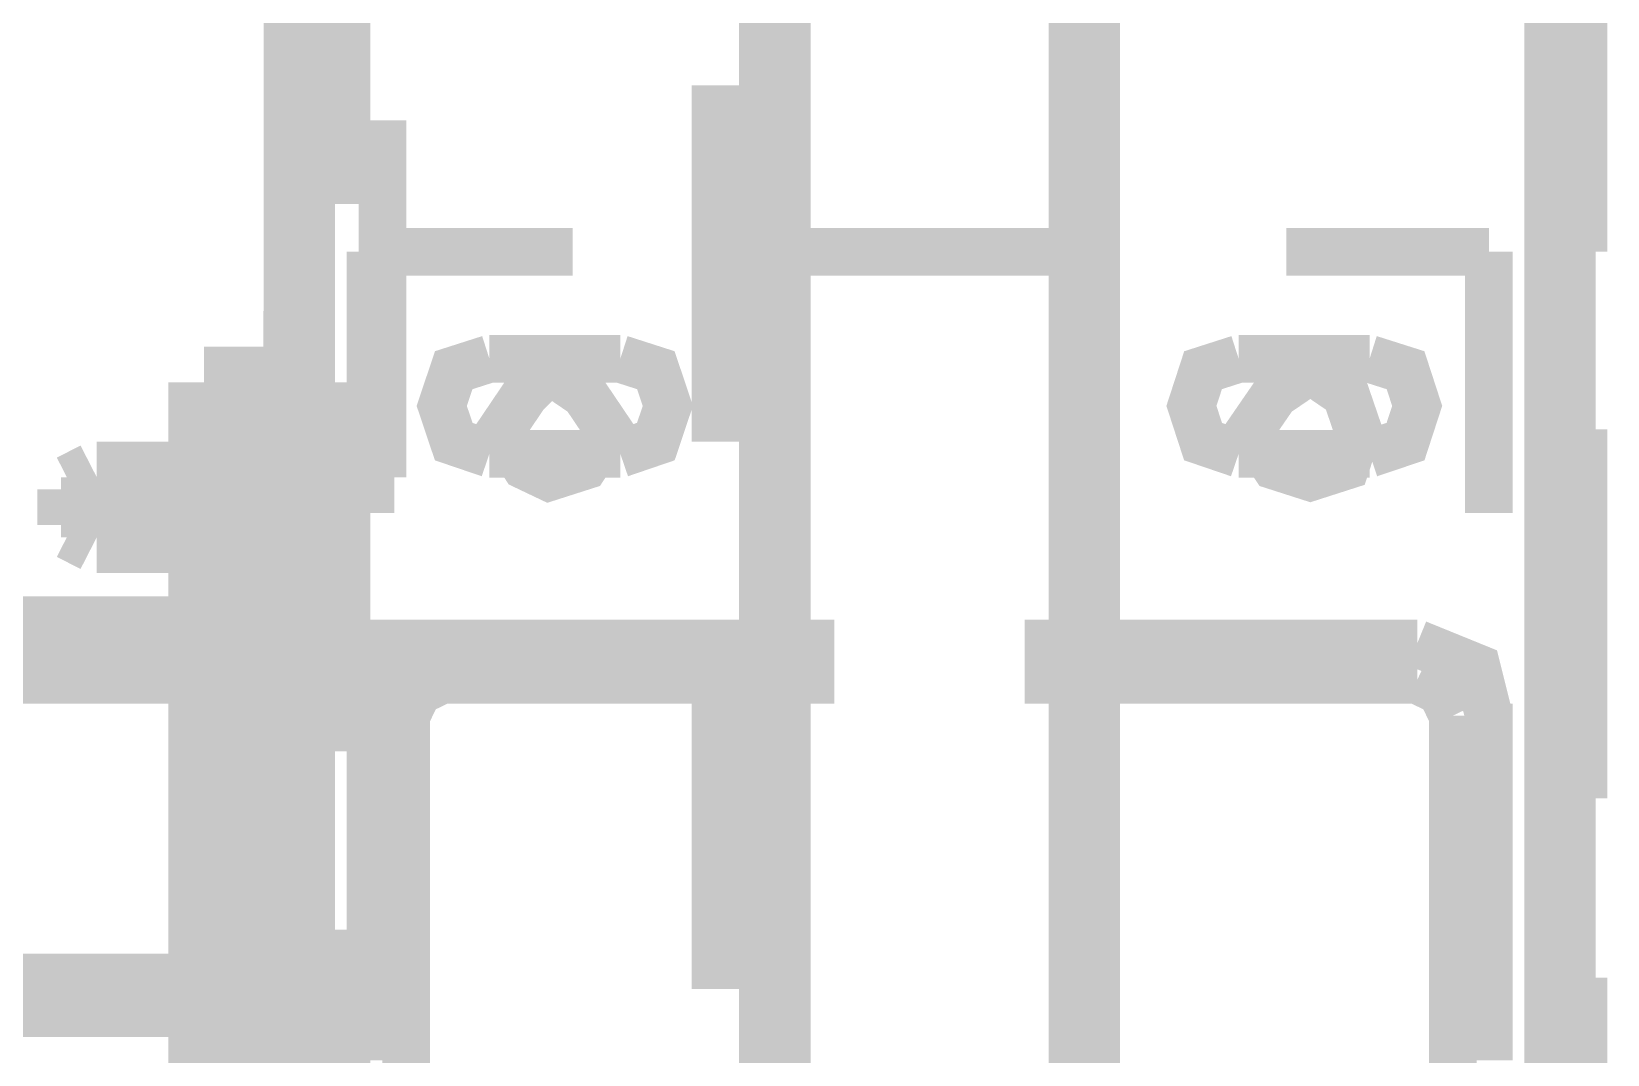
# Model space of a CAD drawing. Extents: x 0.1 to 11.6, y 0.3 to 16.2.
# Drawn here: x 8.2092 to 8.43, y 12.3258 to 12.4691 of the extents above; entities that cross this region are included whole.
import ezdxf

# ---------------------------------------------------------------- set-up
doc = ezdxf.new("R2010")
doc.units = 0
doc.header["$MEASUREMENT"] = 0

msp = doc.modelspace()

# ---------------------------------------------------------------- linework, layer by layer
at = {"color": 0}
for points, const_width in [([(8.24669, 12.0933), (8.24669, 13.3834)], 0.01), ([(8.42333, 12.0667), (8.42333, 12.8517)], 0.01), ([(8.31332, 12.67), (8.31332, 12.3184)], 0.01), ([(8.35667, 12.3184), (8.35667, 12.67)], 0.01), ([(8.25331, 12.445), (8.25331, 12.495)], 0.00667), ([(8.42665, 12.4883), (8.42665, 12.4383)], 0.00667), ([(8.30501, 12.4117), (8.30501, 12.4616)], 0.00667), ([(8.25836, 12.4067), (8.25836, 12.4567)], 0.00667), ([(8.25667, 12.4383), (8.25667, 12.4017)], 0.00667), ([(8.285, 12.4383), (8.25667, 12.4383)], 0.00667), ([(8.36003, 12.4383), (8.31, 12.4383)], 0.00667), ([(8.41336, 12.4383), (8.38499, 12.4383)], 0.00667), ([(8.41336, 12.4017), (8.41336, 12.4383)], 0.00667), ([(8.24164, 12.425), (8.24669, 12.425)], 0.01), ([(8.24164, 12.2933), (8.24164, 12.425)], 0.01), ([(8.24669, 12.2933), (8.24669, 12.425)], 0.01), ([(8.23335, 12.42), (8.23335, 12.2983)], 0.01), ([(8.24164, 12.42), (8.23335, 12.42)], 0.01), ([(8.24164, 12.42), (8.24164, 12.2983)], 0.01), ([(8.27333, 12.4233), (8.26833, 12.4217), (8.26665, 12.4167), (8.26833, 12.4117), (8.27333, 12.41)], 0.00667), ([(8.29167, 12.4233), (8.27333, 12.4233)], 0.00667), ([(8.29167, 12.41), (8.29665, 12.4117), (8.29833, 12.4167), (8.29665, 12.4217), (8.29167, 12.4233)], 0.00667), ([(8.37831, 12.4233), (8.37332, 12.4217), (8.37169, 12.4167), (8.37332, 12.4117), (8.37831, 12.41)], 0.00667), ([(8.39665, 12.4233), (8.37831, 12.4233)], 0.00667), ([(8.39665, 12.41), (8.40169, 12.4117), (8.40332, 12.4167), (8.40169, 12.4217), (8.39665, 12.4233)], 0.00667), ([(8.25331, 12.3683), (8.25331, 12.42)], 0.00667), ([(8.24164, 12.4167), (8.23335, 12.4167)], 0.00667), ([(8.42665, 12.4134), (8.42665, 12.3617)], 0.00667), ([(8.21832, 12.4067), (8.215, 12.405)], 0.01), ([(8.21832, 12.4067), (8.215, 12.405)], 0.01), ([(8.23335, 12.4067), (8.21832, 12.4067)], 0.01), ([(8.23335, 12.4067), (8.21832, 12.4067)], 0.01), ([(8.21832, 12.4067), (8.21832, 12.4033)], 0.01), ([(8.21832, 12.4067), (8.21832, 12.3983)], 0.01), ([(8.27333, 12.41), (8.29167, 12.41)], 0.00667), ([(8.37831, 12.41), (8.39665, 12.41)], 0.00667), ([(8.215, 12.4033), (8.215, 12.405)], 0.01), ([(8.215, 12.4), (8.215, 12.405)], 0.01), ([(8.24164, 12.4067), (8.23335, 12.4067)], 0.00667), ([(8.24164, 12.4067), (8.23335, 12.4067)], 0.00667), ([(8.215, 12.4), (8.215, 12.4033)], 0.01), ([(8.21832, 12.4033), (8.21832, 12.3983)], 0.01), ([(8.215, 12.4), (8.21832, 12.3983)], 0.01), ([(8.215, 12.4), (8.21832, 12.3983)], 0.01), ([(8.21832, 12.3983), (8.23335, 12.3983)], 0.01), ([(8.21832, 12.3983), (8.23335, 12.3983)], 0.01), ([(8.23335, 12.3983), (8.24164, 12.3983)], 0.00667), ([(8.23335, 12.3983), (8.24164, 12.3983)], 0.00667), ([(8.23335, 12.385), (7.97168, 12.385)], 0.01), ([(8.23335, 12.3883), (8.24164, 12.3883)], 0.00667), ([(8.30501, 12.335), (8.30501, 12.3867)], 0.00667), ([(8.04497, 12.3834), (8.24669, 12.3834)], 0.01), ([(8.24669, 12.3834), (8.26665, 12.3834)], 0.00667), ([(8.26665, 12.3834), (8.25999, 12.38), (8.25667, 12.3733)], 0.00667), ([(8.26665, 12.3834), (8.32167, 12.3834)], 0.00667), ([(8.34831, 12.3834), (8.40332, 12.3834)], 0.00667), ([(8.41336, 12.3733), (8.41168, 12.38), (8.40332, 12.3834)], 0.00667), ([(8.23335, 12.3817), (8.19, 12.3817)], 0.00667), ([(8.25836, 12.33), (8.25836, 12.38)], 0.00667), ([(8.26665, 12.3783), (8.20665, 12.3783)], 0.00667), ([(8.26665, 12.3783), (8.26335, 12.3767), (8.26167, 12.3733)], 0.00667), ([(8.32167, 12.3783), (8.26665, 12.3783)], 0.00667), ([(8.40332, 12.3783), (8.34831, 12.3783)], 0.00667), ([(8.40831, 12.3733), (8.40668, 12.3767), (8.40332, 12.3783)], 0.00667), ([(8.25667, 12.375), (8.25667, 12.325)], 0.00667), ([(8.26167, 12.3184), (8.26167, 12.3733)], 0.00667), ([(8.40831, 12.3184), (8.40831, 12.3733)], 0.00667), ([(8.41336, 12.325), (8.41336, 12.375)], 0.00667), ([(8.25331, 12.2933), (8.25331, 12.3433)], 0.00667), ([(8.23335, 12.3366), (8.19, 12.3366)], 0.00667), ([(8.42665, 12.3366), (8.42665, 12.2867)], 0.00667), ([(8.23335, 12.3333), (7.97168, 12.3333)], 0.01), ([(8.24164, 12.33), (8.23335, 12.33)], 0.00667)]:
    msp.add_lwpolyline(points, dxfattribs=dict(at, const_width=const_width))
at = {"color": 0, "const_width": 0.00667}
for points in [[(8.28168, 12.4067), (8.28668, 12.4083), (8.28999, 12.4134), (8.28668, 12.4183), (8.28168, 12.4217), (8.27832, 12.4183), (8.27501, 12.4134), (8.27832, 12.4083), (8.28168, 12.4067)], [(8.38835, 12.4067), (8.39333, 12.4083), (8.39501, 12.4134), (8.39333, 12.4183), (8.38835, 12.4217), (8.38336, 12.4183), (8.37999, 12.4134), (8.38336, 12.4083), (8.38835, 12.4067)]]:
    msp.add_lwpolyline(points, close=True, dxfattribs=at)

doc.saveas('drawing.dxf')
